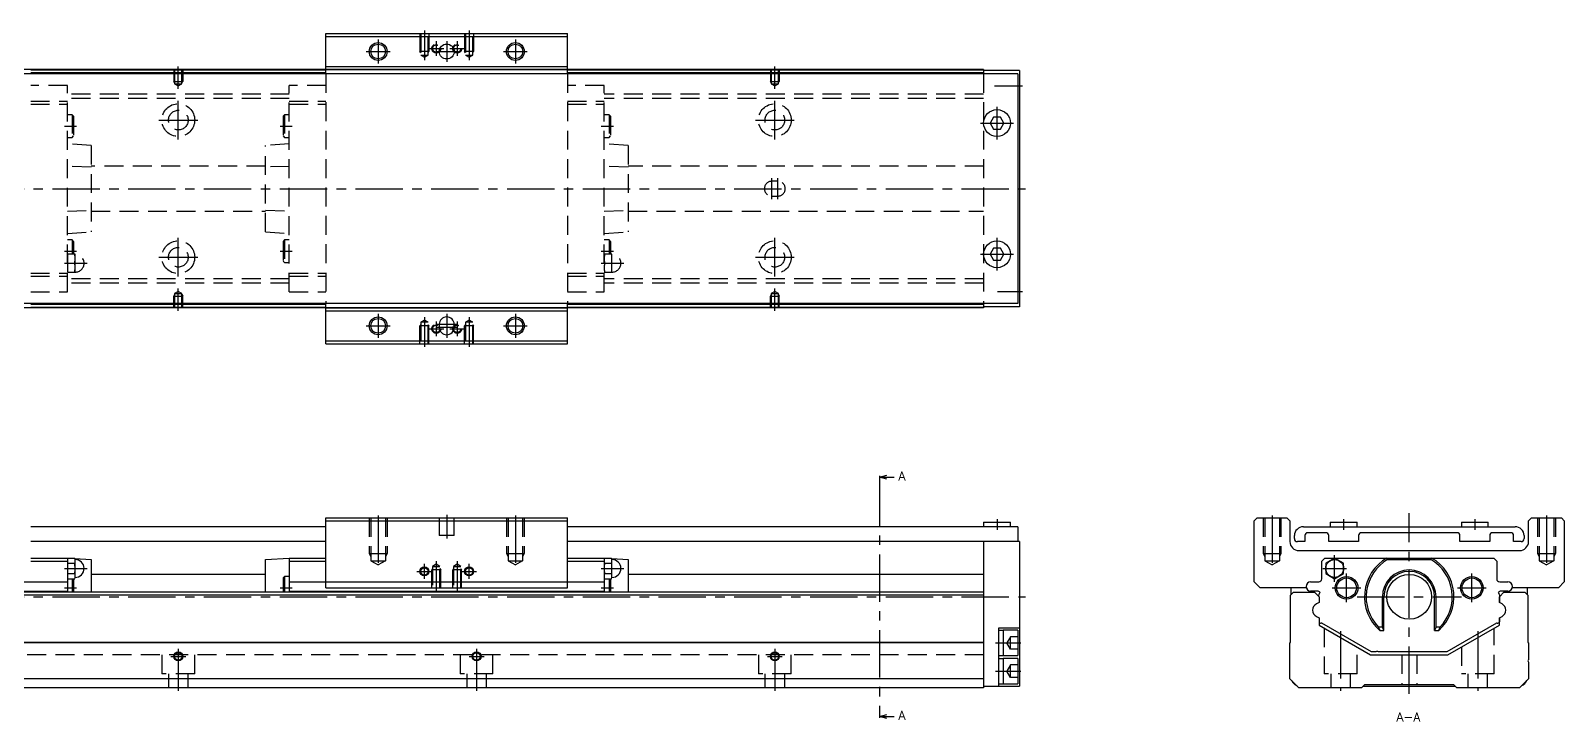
# Model space of a CAD drawing. Extents: x 0 to 973, y -8 to 230.
# Drawn here: x 459 to 973, y -1 to 230 of the extents above; entities that cross this region are included whole.
import ezdxf

# ---------------------------------------------------------------- set-up
doc = ezdxf.new("R2010")
doc.units = 0
doc.header["$LTSCALE"] = 0.5
doc.linetypes.add('CENTER', pattern=[50.8, 31.75, -6.35, 6.35, -6.35])
doc.linetypes.add('DASHED', pattern=[19.05, 12.7, -6.35])
for name, color, linetype in [('MSM_CENTER', 1, 'CENTER'), ('MSM_CONTINUOUS', 7, 'CONTINUOUS'), ('MSM_DASHED', 4, 'DASHED'), ('MSM_NARROW', 5, 'CONTINUOUS'), ('MSM_PART_NUMBER', 7, 'CONTINUOUS')]:
    doc.layers.add(name, color=color, linetype=linetype)
doc.styles.get("Standard").update_dxf_attribs({"font": 'txt.shx', "height": 3, "bigfont": 'bigfont.shx'})

msp = doc.modelspace()

# ---------------------------------------------------------------- linework, layer by layer
at = {"layer": 'MSM_CENTER'}
for p, q in [((575.4, 227.38), (575.4, 219.38)), ((590.9, 230.38), (590.9, 220.47)), ((594.9, 226.88), (594.9, 221.88)), ((598.4, 226.88), (598.4, 219.88)), ((601.9, 226.88), (601.9, 221.88)), ((605.9, 230.38), (605.9, 220.47)), ((621.4, 227.38), (621.4, 219.38)), ((571.4, 223.38), (579.4, 223.38)), ((592.4, 224.38), (597.4, 224.38)), ((594.9, 223.38), (601.9, 223.38)), ((599.4, 224.38), (604.4, 224.38)), ((617.4, 223.38), (625.4, 223.38)), ((508.4, 210.87), (508.4, 218.38)), ((708.4, 210.87), (708.4, 218.38)), ((782.07, 211.88), (791.4, 211.88)), ((508.4, 193.88), (508.4, 206.88)), ((708.4, 193.88), (708.4, 206.88)), ((782.9, 193.88), (782.9, 204.88)), ((470.2, 198.38), (474.3, 198.38)), ((501.9, 200.38), (514.9, 200.38)), ((542.5, 198.38), (546.6, 198.38)), ((650.2, 198.38), (654.3, 198.38)), ((701.9, 200.38), (714.9, 200.38)), ((777.4, 199.38), (788.4, 199.38)), ((707.4, 173.88), (707.4, 180.88)), ((709.4, 173.88), (709.4, 180.88)), ((161.4, 177.38), (792.4, 177.38)), ((508.4, 147.88), (508.4, 160.88)), ((708.4, 147.88), (708.4, 160.88)), ((782.9, 149.88), (782.9, 160.88)), ((470.2, 156.38), (474.3, 156.38)), ((501.9, 154.38), (514.9, 154.38)), ((542.5, 156.38), (546.6, 156.38)), ((650.2, 156.38), (654.3, 156.38)), ((701.9, 154.38), (714.9, 154.38)), ((777.4, 155.38), (788.4, 155.38)), ((470.2, 152.38), (477.8, 152.38)), ((650.2, 152.38), (657.8, 152.38)), ((508.4, 136.38), (508.4, 143.89)), ((708.4, 136.38), (708.4, 143.89)), ((783.07, 142.88), (791.4, 142.88)), ((575.4, 135.38), (575.4, 127.38)), ((590.9, 134.29), (590.9, 124.38)), ((598.4, 135.38), (598.4, 127.38)), ((605.9, 134.29), (605.9, 124.38)), ((621.4, 135.38), (621.4, 127.38)), ((571.4, 131.38), (579.4, 131.38)), ((592.4, 130.38), (597.4, 130.38)), ((594.9, 132.88), (594.9, 127.88)), ((594.9, 131.88), (601.9, 131.88)), ((594.9, 130.88), (601.9, 130.88)), ((599.4, 130.38), (604.4, 130.38)), ((601.9, 132.88), (601.9, 127.88)), ((617.4, 131.38), (625.4, 131.38)), ((743.44, 80.12), (743.44, 0.88)), ((575.4, 67.76), (575.4, 50.18)), ((598.4, 68), (598.4, 60)), ((621.4, 67.76), (621.4, 50.18)), ((875.1, 67.76), (875.1, 50.18)), ((921.1, 8), (921.1, 68.5)), ((967.1, 67.76), (967.1, 50.18)), ((782.9, 66.5), (782.9, 63)), ((899.1, 66.5), (899.1, 63)), ((943.1, 66.5), (943.1, 63)), ((590.9, 46.5), (590.9, 51.5)), ((594.9, 52.41), (594.9, 42.5)), ((601.9, 52.41), (601.9, 42.5)), ((605.9, 46.5), (605.9, 51.5)), ((896.1, 45.54), (896.1, 54.46)), ((470.2, 50), (477.8, 50)), ((588.4, 49), (593.4, 49)), ((603.4, 49), (608.4, 49)), ((650.2, 50), (657.8, 50)), ((892.1, 50), (900.1, 50)), ((900.1, 38.7), (900.1, 48.3)), ((942.1, 38.7), (942.1, 48.3)), ((470.2, 43.5), (474.3, 43.5)), ((542.5, 43.5), (546.6, 43.5)), ((650.2, 43.5), (654.3, 43.5)), ((895.3, 43.5), (904.9, 43.5)), ((937.3, 43.5), (946.9, 43.5)), ((161.4, 40.5), (792.4, 40.5)), ((903.6, 40.5), (938.6, 40.5)), ((898.1, 28.97), (898.1, 9)), ((944.1, 28.97), (944.1, 9)), ((508.4, 23), (508.4, 9)), ((608.4, 23), (608.4, 9)), ((708.4, 23), (708.4, 9)), ((782.4, 25), (790.9, 25)), ((505.9, 20.5), (510.9, 20.5)), ((605.9, 20.5), (610.9, 20.5)), ((705.9, 20.5), (710.9, 20.5)), ((782.4, 15.5), (790.9, 15.5))]:
    msp.add_line(p, q, dxfattribs=at)
at = {"layer": 'MSM_CONTINUOUS'}
for p, q in [((557.9, 215.88), (557.9, 229.38)), ((557.9, 229.38), (638.9, 229.38)), ((557.9, 228.38), (638.9, 228.38)), ((638.9, 215.88), (638.9, 229.38)), ((778.4, 217.38), (238.4, 217.38)), ((557.9, 217.18), (458.9, 217.18)), ((557.9, 216.18), (458.9, 216.18)), ((557.9, 218.38), (638.9, 218.38)), ((557.9, 217.38), (638.9, 217.38)), ((778.4, 217.18), (638.9, 217.18)), ((778.4, 216.18), (638.9, 216.18)), ((778.4, 217.38), (778.4, 215.88)), ((790.4, 216.98), (778.4, 216.98)), ((790.4, 216.98), (790.4, 137.78)), ((789.9, 215.88), (224.9, 215.88)), ((789.9, 215.88), (789.9, 138.88)), ((781.74, 201.38), (780.59, 199.38)), ((784.05, 201.38), (781.74, 201.38)), ((785.2, 199.38), (784.05, 201.38)), ((780.59, 199.38), (781.74, 197.38)), ((781.74, 197.38), (784.05, 197.38)), ((784.05, 197.38), (785.2, 199.38)), ((781.74, 157.38), (780.59, 155.38)), ((780.59, 155.38), (781.74, 153.38)), ((784.05, 157.38), (781.74, 157.38)), ((785.2, 155.38), (784.05, 157.38)), ((784.05, 153.38), (785.2, 155.38)), ((781.74, 153.38), (784.05, 153.38)), ((789.9, 138.88), (224.9, 138.88)), ((557.9, 125.38), (557.9, 138.88)), ((638.9, 125.38), (638.9, 138.88)), ((778.4, 138.88), (778.4, 137.38)), ((778.4, 137.38), (238.4, 137.38)), ((557.9, 138.58), (458.9, 138.58)), ((557.9, 137.58), (458.9, 137.58)), ((557.9, 137.38), (638.9, 137.38)), ((557.9, 136.38), (638.9, 136.38)), ((778.4, 138.58), (638.9, 138.58)), ((778.4, 137.58), (638.9, 137.58)), ((790.4, 137.78), (778.4, 137.78)), ((595.9, 131.88), (595.9, 130.88)), ((600.9, 130.88), (600.9, 131.88)), ((557.9, 126.38), (638.9, 126.38)), ((557.9, 125.38), (638.9, 125.38)), ((743.44, 80.62), (745.94, 81.29)), ((743.44, 81.12), (743.44, 80.12)), ((743.44, 80.62), (748.44, 80.62)), ((745.94, 79.95), (743.44, 80.62)), ((557.9, 67), (638.9, 67)), ((557.9, 43.5), (557.9, 67)), ((638.9, 43.5), (638.9, 67)), ((869.1, 66), (870.1, 67)), ((870.1, 67), (880.1, 67)), ((880.1, 67), (881.1, 66)), ((961.1, 66), (962.1, 67)), ((962.1, 67), (972.1, 67)), ((972.1, 67), (973.1, 66)), ((557.9, 64), (458.9, 64)), ((557.9, 66), (638.9, 66)), ((789.9, 64), (638.9, 64)), ((778.4, 65.5), (778.4, 64)), ((778.4, 65.5), (787.4, 65.5)), ((787.4, 64), (787.4, 65.5)), ((789.9, 64), (789.9, 59)), ((869.1, 45.5), (869.1, 66)), ((881.1, 66), (881.1, 59)), ((885.6, 64), (956.6, 64)), ((893.1, 62), (887.1, 62)), ((894.6, 65.5), (903.6, 65.5)), ((894.6, 65.5), (894.6, 64)), ((903.6, 64), (903.6, 65.5)), ((937.1, 62), (905.1, 62)), ((938.6, 65.5), (947.6, 65.5)), ((938.6, 65.5), (938.6, 64)), ((947.6, 64), (947.6, 65.5)), ((955.1, 62), (949.1, 62)), ((961.1, 59), (961.1, 66)), ((973.1, 66), (973.1, 45.5)), ((557.9, 59), (458.9, 59)), ((790.4, 59), (638.9, 59)), ((778.4, 59), (778.4, 10)), ((790.4, 59), (790.4, 10.5)), ((882.6, 60), (882.6, 61)), ((886.1, 59), (883.6, 59)), ((886.1, 61), (886.1, 59)), ((894.1, 59), (894.1, 61)), ((904.1, 59), (894.1, 59)), ((904.1, 61), (904.1, 59)), ((938.1, 59), (938.1, 61)), ((948.1, 59), (938.1, 59)), ((948.1, 61), (948.1, 59)), ((956.1, 59), (956.1, 61)), ((958.6, 59), (956.1, 59)), ((959.6, 61), (959.6, 60)), ((458.9, 53.5), (471.2, 53.5)), ((458.9, 52.5), (471.2, 52.5)), ((471.2, 53.5), (471.77, 53.46)), ((471.2, 53.5), (471.2, 42)), ((471.32, 53.46), (471.2, 53)), ((471.2, 52.41), (471.2, 52.6)), ((471.32, 53.46), (473.67, 53.46)), ((471.32, 51.73), (473.67, 51.73)), ((473.8, 53), (473.67, 53.46)), ((473.7, 53.34), (479.2, 53)), ((473.8, 47), (473.8, 53)), ((479.2, 53), (479.2, 42)), ((537.6, 53), (545.6, 53.5)), ((537.6, 42), (537.6, 53)), ((545.6, 53.5), (557.9, 53.5)), ((545.6, 53.5), (545.6, 42)), ((545.6, 52.5), (557.9, 52.5)), ((638.9, 53.5), (651.2, 53.5)), ((638.9, 52.5), (651.2, 52.5)), ((651.2, 53.5), (651.77, 53.46)), ((651.2, 53.5), (651.2, 42)), ((651.32, 53.46), (651.2, 53)), ((651.2, 52.41), (651.2, 52.6)), ((651.32, 53.46), (653.67, 53.46)), ((651.32, 51.73), (653.67, 51.73)), ((653.8, 53), (653.67, 53.46)), ((653.7, 53.34), (659.2, 53)), ((653.8, 47), (653.8, 53)), ((659.2, 53), (659.2, 42)), ((884.1, 56), (958.1, 56)), ((891.75, 52.5), (892.75, 53.5)), ((891.75, 46.5), (891.75, 52.5)), ((892.75, 53.5), (949.45, 53.5)), ((896.1, 53.46), (893.1, 51.73)), ((893.1, 51.73), (893.1, 48.27)), ((899.1, 51.73), (896.1, 53.46)), ((899.1, 48.27), (899.1, 51.73)), ((913.62, 53.5), (913.87, 53)), ((913.87, 53), (928.33, 53)), ((928.33, 53), (928.59, 53.5)), ((949.45, 53.5), (950.45, 52.5)), ((950.45, 52.5), (950.45, 46.5)), ((471.2, 47), (471.32, 46.54)), ((471.32, 48.27), (473.67, 48.27)), ((471.32, 46.54), (473.67, 46.54)), ((472.8, 46.54), (472.8, 42)), ((473.3, 46.54), (473.3, 42)), ((473.67, 46.54), (473.8, 47)), ((537.6, 48), (479.2, 48)), ((544, 47.3), (543.5, 46.8)), ((543.5, 46.8), (543.5, 42)), ((545.6, 47.3), (544, 47.3)), ((544, 47.3), (544, 42)), ((651.2, 47), (651.32, 46.54)), ((651.32, 48.27), (653.67, 48.27)), ((651.32, 46.54), (653.67, 46.54)), ((652.8, 46.54), (652.8, 42)), ((653.3, 46.54), (653.3, 42)), ((653.67, 46.54), (653.8, 47)), ((778.4, 48), (659.2, 48)), ((893.1, 48.27), (896.1, 46.54)), ((896.1, 46.54), (899.1, 48.27)), ((778.4, 42), (238.4, 42)), ((365.6, 45.5), (471.2, 45.5)), ((365.6, 42.4), (471.2, 42.4)), ((545.6, 45.5), (651.2, 45.5)), ((545.6, 42.4), (651.2, 42.4)), ((557.9, 43.5), (638.9, 43.5)), ((871.1, 43.5), (869.1, 45.5)), ((886.57, 43.5), (871.1, 43.5)), ((881.3, 41), (882.3, 42)), ((881.5, 41.2), (881.5, 43.5)), ((882.3, 42), (889.35, 42)), ((888.05, 45.5), (890.75, 45.5)), ((890.35, 42.4), (888.05, 42.4)), ((889.35, 42), (890.85, 40.5)), ((889.35, 42), (890.85, 40.5)), ((890.8, 40.55), (890.8, 41.2)), ((951.35, 40.5), (952.85, 42)), ((951.4, 41.2), (951.4, 40.55)), ((951.45, 45.5), (954.15, 45.5)), ((954.15, 42.4), (951.85, 42.4)), ((952.85, 42), (959.9, 42)), ((971.1, 43.5), (955.64, 43.5)), ((959.9, 42), (960.9, 41)), ((960.7, 41.2), (960.7, 43.5)), ((973.1, 45.5), (971.1, 43.5)), ((778.4, 41), (238.4, 41)), ((881.3, 25.2), (881.3, 41)), ((890.85, 38.61), (889.96, 38.1)), ((890.85, 40.5), (890.85, 38.61)), ((912.1, 30.44), (912.1, 40.5)), ((912.6, 29.22), (912.6, 40.5)), ((929.6, 29.22), (929.6, 40.5)), ((930.1, 30.44), (930.1, 40.5)), ((951.4, 40.55), (951.35, 40.5)), ((951.35, 40.5), (951.35, 38.61)), ((951.35, 38.61), (951.35, 40.5)), ((952.25, 38.1), (951.35, 38.61)), ((960.9, 41), (960.9, 25.2)), ((889.96, 33.9), (890.85, 33.39)), ((890.85, 33.39), (890.85, 31)), ((890.85, 31), (908.17, 21)), ((891.8, 31.61), (891.6, 31.61)), ((908.44, 22), (891.8, 31.61)), ((950.4, 31.61), (933.76, 22)), ((934.03, 21), (951.35, 31)), ((950.6, 31.61), (950.4, 31.61)), ((951.35, 33.39), (952.25, 33.9)), ((951.35, 33.39), (951.35, 32.13)), ((951.35, 31), (951.35, 33.39)), ((783.4, 30), (783.4, 10.5)), ((790.4, 30), (783.4, 30)), ((784.9, 29.15), (783.4, 29.15)), ((789.9, 29.25), (784.9, 29.25)), ((784.9, 29.25), (784.9, 20.75)), ((789.9, 29.25), (789.9, 20.75)), ((910.74, 30.44), (912.1, 30.44)), ((911.22, 29.22), (912.6, 29.22)), ((912.6, 29.22), (912.1, 30.44)), ((930.1, 30.44), (929.6, 29.22)), ((929.6, 29.22), (930.99, 29.22)), ((930.1, 30.44), (931.46, 30.44)), ((778.4, 25.2), (238.4, 25.2)), ((778.4, 25), (238.4, 25)), ((783.4, 20.85), (784.9, 20.85)), ((784.9, 20.75), (789.9, 20.75)), ((881.1, 25), (881.3, 25.2)), ((881.1, 13), (881.1, 25)), ((908.17, 21), (934.03, 21)), ((909.95, 22), (908.44, 22)), ((933.76, 22), (910.75, 22)), ((960.9, 25.2), (961.1, 25)), ((961.1, 25), (961.1, 19.4)), ((784.9, 19.65), (783.4, 19.65)), ((789.9, 19.75), (784.9, 19.75)), ((784.9, 19.75), (784.9, 11.25)), ((789.9, 19.75), (789.9, 11.25)), ((961.1, 18.6), (961.1, 13)), ((778.4, 13), (238.4, 13)), ((778.4, 10.5), (790.4, 10.5)), ((783.4, 11.35), (784.9, 11.35)), ((784.9, 11.25), (789.9, 11.25)), ((884.1, 10), (881.1, 13)), ((906.1, 11), (905.1, 10)), ((905.6, 10.5), (936.6, 10.5)), ((936.1, 11), (906.1, 11)), ((937.1, 10), (936.1, 11)), ((961.1, 13), (958.1, 10)), ((778.4, 10), (238.4, 10)), ((905.1, 10), (884.1, 10)), ((958.1, 10), (937.1, 10)), ((743.44, 0.38), (745.94, 1.05)), ((743.44, 0.88), (743.44, -0.12)), ((743.44, 0.38), (748.44, 0.38)), ((745.94, -0.29), (743.44, 0.38))]:
    msp.add_line(p, q, dxfattribs=at)
for centre, radius in [((575.4, 223.38), 2.46), ((598.4, 223.38), 2.5), ((621.4, 223.38), 2.46), ((782.9, 199.38), 4.5), ((782.9, 155.38), 4.5), ((575.4, 131.38), 2.46), ((621.4, 131.38), 2.46), ((896.1, 50), 3), ((590.9, 49), 1.23), ((605.9, 49), 1.23), ((900.1, 43.5), 3.8), ((900.1, 43.5), 3.3), ((921.1, 40.5), 7.5), ((942.1, 43.5), 3.8), ((942.1, 43.5), 3.3), ((508.4, 20.5), 1.23), ((608.4, 20.5), 1.23), ((708.4, 20.5), 1.23)]:
    msp.add_circle(centre, radius, dxfattribs=at)
for centre, radius, start, end in [((598.4, 131.88), 2.5, 0, 180), ((598.4, 130.88), 2.5, 180, 0), ((885.6, 61), 3, 90, 180), ((887.1, 61), 1, 90, 180), ((893.1, 61), 1, 0, 90), ((905.1, 61), 1, 90, 180), ((937.1, 61), 1, 0, 90), ((949.1, 61), 1, 90, 180), ((955.1, 61), 1, 0, 90), ((956.6, 61), 3, 0, 90), ((884.1, 59), 3, 180, 270), ((883.6, 60), 1, 180, 270), ((958.1, 59), 3, 270, 0), ((958.6, 60), 1, 270, 0), ((474.5, 52.57), 3.31, 164.2277, 179.4294), ((474.5, 52.63), 3.31, 180.5738, 195.7691), ((484.08, 49.95), 12.89, 172.0306, 179.7562), ((470.49, 52.56), 3.31, 0.5738, 15.7691), ((470.49, 52.63), 3.31, 344.2277, 359.4294), ((460.9, 49.94), 12.89, 0.2452, 7.968), ((473.8, 50), 3, 270, 90), ((654.5, 52.57), 3.31, 164.2277, 179.4294), ((654.5, 52.63), 3.31, 180.5738, 195.7691), ((664.08, 49.95), 12.89, 172.0306, 179.7562), ((650.49, 52.56), 3.31, 0.5738, 15.7691), ((650.49, 52.63), 3.31, 344.2277, 359.4294), ((640.9, 49.94), 12.89, 0.2452, 7.968), ((653.8, 50), 3, 270, 90), ((921.1, 40.5), 15, 119.9264, 228.7639), ((921.1, 40.5), 14.44, 120.051, 224.1514), ((921.1, 40.5), 14.44, 315.8486, 59.949), ((921.1, 40.5), 15, 311.2361, 60.0736), ((484.65, 50.1), 13.46, 180.407, 187.8062), ((474.5, 47.37), 3.31, 164.2277, 179.4294), ((474.5, 47.44), 3.31, 180.5738, 195.7691), ((460.34, 50.1), 13.46, 352.1938, 359.593), ((470.49, 47.37), 3.31, 0.5738, 15.7691), ((470.49, 47.43), 3.31, 344.2277, 359.4294), ((664.65, 50.1), 13.46, 180.407, 187.8062), ((654.5, 47.37), 3.31, 164.2277, 179.4294), ((654.5, 47.44), 3.31, 180.5738, 195.7691), ((640.34, 50.1), 13.46, 352.1938, 359.593), ((650.49, 47.37), 3.31, 0.5738, 15.7691), ((650.49, 47.43), 3.31, 344.2277, 359.4294), ((890.75, 46.5), 1, 270, 0), ((921.1, 40.5), 9, 0, 180), ((921.1, 40.5), 8.5, 0, 180), ((951.45, 46.5), 1, 180, 270), ((888.05, 43.95), 1.55, 90, 270), ((890.35, 41.4), 1, 30.0919, 90), ((891.6, 41.2), 0.8, 118.7489, 180), ((951.85, 41.4), 1, 90, 149.9081), ((950.6, 41.2), 0.8, 0, 61.2511), ((954.15, 43.95), 1.55, 270, 90), ((891.26, 35.85), 2.6, 120, 176.5893), ((891.26, 36.15), 2.6, 183.4107, 240), ((950.95, 35.85), 2.6, 3.4107, 60), ((950.95, 36.15), 2.6, 300, 356.5893), ((891.6, 32.41), 0.8, 200.3641, 270), ((950.6, 32.41), 0.8, 270, 339.6276), ((923.33, 34.62), 13.26, 198.3686, 204.03), ((918.81, 34.65), 13.33, 335.9851, 341.6163), ((910.35, 21.7), 0.5, 36.8699, 143.1301), ((961.4, 19), 0.5, 126.8699, 233.1301), ((884.5, 13.5), 3, 201.8137, 248.1863), ((957.7, 13.5), 3, 291.8151, 338.1849)]:
    msp.add_arc(centre, radius, start, end, dxfattribs=at)
at = {"layer": 'MSM_DASHED'}
for p, q in [((589.4, 229.38), (589.4, 223.38)), ((589.67, 229.38), (589.67, 222.18)), ((592.13, 222.18), (592.13, 229.38)), ((592.4, 229.38), (592.4, 223.38)), ((604.4, 229.38), (604.4, 223.38)), ((604.67, 229.38), (604.67, 222.18)), ((607.13, 222.18), (607.13, 229.38)), ((607.4, 229.38), (607.4, 223.38)), ((592.4, 223.38), (589.4, 223.38)), ((589.67, 222.91), (589.4, 223.38)), ((589.67, 222.18), (592.13, 222.18)), ((589.67, 222.18), (590.9, 221.47)), ((590.9, 221.47), (592.13, 222.18)), ((592.13, 222.91), (592.4, 223.38)), ((607.4, 223.38), (604.4, 223.38)), ((604.67, 222.91), (604.4, 223.38)), ((604.67, 222.18), (607.13, 222.18)), ((604.67, 222.18), (605.9, 221.47)), ((605.9, 221.47), (607.13, 222.18)), ((607.13, 222.91), (607.4, 223.38)), ((506.9, 217.38), (506.9, 213.38)), ((507.17, 217.38), (507.17, 212.58)), ((509.63, 212.58), (509.63, 217.38)), ((509.9, 217.38), (509.9, 213.38)), ((638.9, 217.38), (557.9, 217.38)), ((706.9, 217.38), (706.9, 213.38)), ((707.17, 217.38), (707.17, 212.58)), ((709.63, 212.58), (709.63, 217.38)), ((709.9, 217.38), (709.9, 213.38)), ((471.2, 211.98), (458.9, 211.98)), ((471.2, 142.78), (471.2, 211.98)), ((506.9, 213.38), (509.9, 213.38)), ((507.17, 212.91), (506.9, 213.38)), ((507.17, 212.58), (509.63, 212.58)), ((507.17, 212.58), (508.4, 211.87)), ((508.4, 211.87), (509.63, 212.58)), ((509.63, 212.91), (509.9, 213.38)), ((557.9, 211.98), (545.6, 211.98)), ((545.6, 142.78), (545.6, 211.98)), ((557.9, 215.88), (557.9, 138.88)), ((638.9, 215.88), (638.9, 138.88)), ((651.2, 211.98), (638.9, 211.98)), ((651.2, 142.78), (651.2, 211.98)), ((706.9, 213.38), (709.9, 213.38)), ((707.17, 212.91), (706.9, 213.38)), ((707.17, 212.58), (709.63, 212.58)), ((707.17, 212.58), (708.4, 211.87)), ((708.4, 211.87), (709.63, 212.58)), ((709.63, 212.91), (709.9, 213.38)), ((778.4, 215.88), (778.4, 138.88)), ((458.9, 206.73), (471.2, 206.73)), ((458.9, 205.73), (471.2, 205.73)), ((545.6, 209.13), (471.2, 209.13)), ((545.6, 207.63), (471.2, 207.63)), ((545.6, 206.73), (557.9, 206.73)), ((545.6, 205.73), (557.9, 205.73)), ((638.9, 206.73), (651.2, 206.73)), ((638.9, 205.73), (651.2, 205.73)), ((778.4, 209.13), (651.2, 209.13)), ((778.4, 207.63), (651.2, 207.63)), ((472.8, 202.18), (471.2, 202.18)), ((473.3, 201.68), (472.8, 202.18)), ((472.8, 202.18), (472.8, 194.58)), ((473.3, 201.68), (473.3, 195.08)), ((544, 202.18), (543.5, 201.68)), ((543.5, 201.68), (543.5, 195.08)), ((545.6, 202.18), (544, 202.18)), ((544, 202.18), (544, 194.58)), ((652.8, 202.18), (651.2, 202.18)), ((653.3, 201.68), (652.8, 202.18)), ((652.8, 202.18), (652.8, 194.58)), ((653.3, 201.68), (653.3, 195.08)), ((471.2, 194.58), (472.8, 194.58)), ((479.2, 191.82), (471.2, 192.38)), ((472.8, 194.58), (473.3, 195.08)), ((479.2, 191.82), (479.2, 162.93)), ((545.6, 192.38), (537.6, 191.82)), ((537.6, 162.93), (537.6, 191.82)), ((543.5, 195.08), (544, 194.58)), ((544, 194.58), (545.6, 194.58)), ((651.2, 194.58), (652.8, 194.58)), ((659.2, 191.82), (651.2, 192.38)), ((652.8, 194.58), (653.3, 195.08)), ((659.2, 191.82), (659.2, 162.93)), ((479.2, 184.61), (471.2, 184.86)), ((537.6, 184.88), (479.2, 184.88)), ((545.6, 184.86), (537.6, 184.61)), ((659.2, 184.61), (651.2, 184.86)), ((778.4, 184.88), (659.2, 184.88)), ((709.4, 179.88), (707.4, 179.88)), ((707.4, 174.88), (709.4, 174.88)), ((471.2, 169.89), (479.2, 170.14)), ((479.2, 169.88), (537.6, 169.88)), ((537.6, 170.14), (545.6, 169.89)), ((651.2, 169.89), (659.2, 170.14)), ((659.2, 169.88), (778.4, 169.88)), ((471.2, 162.38), (479.2, 162.93)), ((472.8, 160.18), (471.2, 160.18)), ((472.8, 160.18), (472.8, 155.38)), ((473.3, 159.68), (472.8, 160.18)), ((473.3, 159.68), (473.3, 155.38)), ((537.6, 162.93), (545.6, 162.38)), ((544, 160.18), (543.5, 159.68)), ((543.5, 159.68), (543.5, 153.08)), ((545.6, 160.18), (544, 160.18)), ((544, 160.18), (544, 152.58)), ((651.2, 162.38), (659.2, 162.93)), ((652.8, 160.18), (651.2, 160.18)), ((652.8, 160.18), (652.8, 155.38)), ((653.3, 159.68), (652.8, 160.18)), ((653.3, 159.68), (653.3, 155.38)), ((473.8, 155.38), (471.2, 155.38)), ((473.8, 149.38), (473.8, 155.38)), ((653.8, 155.38), (651.2, 155.38)), ((653.8, 149.38), (653.8, 155.38)), ((471.2, 149.38), (473.8, 149.38)), ((471.32, 152.38), (473.67, 152.38)), ((543.5, 153.08), (544, 152.58)), ((544, 152.58), (545.6, 152.58)), ((651.2, 149.38), (653.8, 149.38)), ((651.32, 152.38), (653.67, 152.38)), ((458.9, 149.03), (471.2, 149.03)), ((458.9, 148.03), (471.2, 148.03)), ((545.6, 147.13), (471.2, 147.13)), ((545.6, 145.63), (471.2, 145.63)), ((545.6, 149.03), (557.9, 149.03)), ((545.6, 148.03), (557.9, 148.03)), ((638.9, 149.03), (651.2, 149.03)), ((638.9, 148.03), (651.2, 148.03)), ((778.4, 147.13), (651.2, 147.13)), ((778.4, 145.63), (651.2, 145.63)), ((458.9, 142.78), (471.2, 142.78)), ((507.17, 141.84), (506.9, 141.38)), ((506.9, 141.38), (509.9, 141.38)), ((506.9, 137.38), (506.9, 141.38)), ((508.4, 142.89), (507.17, 142.18)), ((507.17, 142.18), (509.63, 142.18)), ((507.17, 142.18), (507.17, 137.38)), ((509.63, 142.18), (508.4, 142.89)), ((509.63, 137.38), (509.63, 142.18)), ((509.63, 141.84), (509.9, 141.38)), ((509.9, 137.38), (509.9, 141.38)), ((545.6, 142.78), (557.9, 142.78)), ((638.9, 142.78), (651.2, 142.78)), ((707.17, 141.84), (706.9, 141.38)), ((706.9, 141.38), (709.9, 141.38)), ((706.9, 137.38), (706.9, 141.38)), ((708.4, 142.89), (707.17, 142.18)), ((707.17, 142.18), (709.63, 142.18)), ((707.17, 142.18), (707.17, 137.38)), ((709.63, 142.18), (708.4, 142.89)), ((709.63, 137.38), (709.63, 142.18)), ((709.63, 141.84), (709.9, 141.38)), ((709.9, 137.38), (709.9, 141.38)), ((638.9, 137.38), (557.9, 137.38)), ((589.67, 131.84), (589.4, 131.38)), ((589.4, 125.38), (589.4, 131.38)), ((592.4, 131.38), (589.4, 131.38)), ((590.9, 133.29), (589.67, 132.58)), ((589.67, 132.58), (589.67, 125.38)), ((592.13, 132.58), (589.67, 132.58)), ((592.13, 132.58), (590.9, 133.29)), ((592.13, 125.38), (592.13, 132.58)), ((592.13, 131.84), (592.4, 131.38)), ((592.4, 125.38), (592.4, 131.38)), ((604.67, 131.84), (604.4, 131.38)), ((604.4, 125.38), (604.4, 131.38)), ((607.4, 131.38), (604.4, 131.38)), ((605.9, 133.29), (604.67, 132.58)), ((604.67, 132.58), (604.67, 125.38)), ((607.13, 132.58), (604.67, 132.58)), ((607.13, 132.58), (605.9, 133.29)), ((607.13, 125.38), (607.13, 132.58)), ((607.13, 131.84), (607.4, 131.38)), ((607.4, 125.38), (607.4, 131.38)), ((572.4, 67), (572.4, 55)), ((572.94, 67), (572.94, 52.6)), ((577.85, 67), (577.85, 52.6)), ((578.4, 67), (578.4, 55)), ((595.9, 67), (595.9, 61)), ((600.9, 61), (600.9, 67)), ((618.4, 67), (618.4, 55)), ((618.94, 67), (618.94, 52.6)), ((623.85, 67), (623.85, 52.6)), ((624.4, 67), (624.4, 55)), ((872.1, 67), (872.1, 55)), ((872.64, 67), (872.64, 52.6)), ((877.56, 67), (877.56, 52.6)), ((878.1, 67), (878.1, 55)), ((964.1, 67), (964.1, 55)), ((964.64, 67), (964.64, 52.6)), ((969.56, 67), (969.56, 52.6)), ((970.1, 67), (970.1, 55)), ((600.9, 61), (595.9, 61)), ((572.4, 55), (578.4, 55)), ((572.4, 55), (572.94, 54.06)), ((572.94, 52.6), (577.85, 52.6)), ((572.94, 52.6), (575.4, 51.18)), ((577.85, 52.6), (575.4, 51.18)), ((578.4, 55), (577.85, 54.06)), ((618.4, 55), (624.4, 55)), ((618.4, 55), (618.94, 54.06)), ((618.94, 52.6), (623.85, 52.6)), ((618.94, 52.6), (621.4, 51.18)), ((623.85, 52.6), (621.4, 51.18)), ((624.4, 55), (623.85, 54.06)), ((872.1, 55), (878.1, 55)), ((872.1, 55), (872.64, 54.06)), ((872.64, 52.6), (877.56, 52.6)), ((872.64, 52.6), (875.1, 51.18)), ((877.56, 52.6), (875.1, 51.18)), ((878.1, 55), (877.56, 54.06)), ((964.1, 55), (970.1, 55)), ((964.1, 55), (964.64, 54.06)), ((964.64, 52.6), (969.56, 52.6)), ((964.64, 52.6), (967.1, 51.18)), ((969.56, 52.6), (967.1, 51.18)), ((970.1, 55), (969.56, 54.06)), ((593.67, 49.97), (593.4, 49.5)), ((596.4, 49.5), (593.4, 49.5)), ((593.4, 43.5), (593.4, 49.5)), ((594.9, 51.41), (593.67, 50.7)), ((593.67, 50.7), (593.67, 43.5)), ((593.67, 50.7), (596.13, 50.7)), ((596.13, 50.7), (594.9, 51.41)), ((596.13, 43.5), (596.13, 50.7)), ((596.13, 49.97), (596.4, 49.5)), ((596.4, 43.5), (596.4, 49.5)), ((600.67, 49.97), (600.4, 49.5)), ((603.4, 49.5), (600.4, 49.5)), ((600.4, 43.5), (600.4, 49.5)), ((601.9, 51.41), (600.67, 50.7)), ((600.67, 50.7), (600.67, 43.5)), ((600.67, 50.7), (603.13, 50.7)), ((603.13, 50.7), (601.9, 51.41)), ((603.13, 43.5), (603.13, 50.7)), ((603.13, 49.97), (603.4, 49.5)), ((603.4, 43.5), (603.4, 49.5)), ((787.4, 27.12), (786.17, 25)), ((787.4, 22.88), (787.4, 27.12)), ((789.9, 27.12), (787.4, 27.12)), ((892.6, 29.99), (892.6, 14.7)), ((949.6, 14.7), (949.6, 29.99)), ((778.4, 21), (238.4, 21)), ((502.9, 21), (502.9, 14.7)), ((513.9, 14.7), (513.9, 21)), ((602.9, 21), (602.9, 14.7)), ((613.9, 14.7), (613.9, 21)), ((702.9, 21), (702.9, 14.7)), ((713.9, 14.7), (713.9, 21)), ((787.4, 22.88), (786.17, 25)), ((787.4, 25), (789.9, 25)), ((789.9, 22.88), (787.4, 22.88)), ((903.6, 14.7), (903.6, 23.64)), ((918.6, 21), (918.6, 11)), ((923.6, 21), (923.6, 11)), ((938.6, 23.64), (938.6, 14.7)), ((787.4, 17.62), (786.17, 15.5)), ((787.4, 13.38), (786.17, 15.5)), ((787.4, 13.38), (787.4, 17.62)), ((789.9, 17.62), (787.4, 17.62)), ((787.4, 15.5), (789.9, 15.5)), ((513.9, 14.7), (502.9, 14.7)), ((505.1, 14.7), (505.1, 10)), ((511.7, 10), (511.7, 14.7)), ((613.9, 14.7), (602.9, 14.7)), ((605.1, 14.7), (605.1, 10)), ((611.7, 10), (611.7, 14.7)), ((713.9, 14.7), (702.9, 14.7)), ((705.1, 14.7), (705.1, 10)), ((711.7, 10), (711.7, 14.7)), ((789.9, 13.38), (787.4, 13.38)), ((903.6, 14.7), (892.6, 14.7)), ((894.8, 14.7), (894.8, 10)), ((901.4, 10), (901.4, 14.7)), ((949.6, 14.7), (938.6, 14.7)), ((940.8, 14.7), (940.8, 10)), ((947.4, 10), (947.4, 14.7))]:
    msp.add_line(p, q, dxfattribs=at)
for centre, radius in [((594.9, 224.38), 1.5), ((594.9, 224.38), 1.23), ((601.9, 224.38), 1.5), ((601.9, 224.38), 1.23), ((508.4, 200.38), 5.5), ((708.4, 200.38), 5.5), ((508.4, 200.38), 3.3), ((708.4, 200.38), 3.3), ((508.4, 154.38), 5.5), ((708.4, 154.38), 5.5), ((508.4, 154.38), 3.3), ((708.4, 154.38), 3.3), ((594.9, 130.38), 1.5), ((594.9, 130.38), 1.23), ((601.9, 130.38), 1.5), ((601.9, 130.38), 1.23)]:
    msp.add_circle(centre, radius, dxfattribs=at)
for centre, radius, start, end in [((707.4, 177.38), 2.5, 90, 270), ((709.4, 177.38), 2.5, 270, 90), ((480.89, 153.83), 9.69, 170.8086, 179.713), ((464.1, 153.83), 9.7, 0.2886, 9.1898), ((473.8, 152.38), 3, 270, 90), ((660.89, 153.83), 9.69, 170.8086, 179.713), ((644.1, 153.83), 9.7, 0.2886, 9.1898), ((653.8, 152.38), 3, 270, 90), ((480.89, 153.92), 9.7, 180.2886, 189.1898), ((480.89, 150.83), 9.69, 170.8086, 179.713), ((480.89, 150.92), 9.7, 180.2886, 189.1898), ((464.1, 153.92), 9.69, 350.8086, 359.713), ((464.1, 150.83), 9.7, 0.2886, 9.1898), ((464.1, 150.92), 9.69, 350.8086, 359.713), ((660.89, 153.92), 9.7, 180.2886, 189.1898), ((660.89, 150.83), 9.69, 170.8086, 179.713), ((660.89, 150.92), 9.7, 180.2886, 189.1898), ((644.1, 153.92), 9.69, 350.8086, 359.713), ((644.1, 150.83), 9.7, 0.2886, 9.1898), ((644.1, 150.92), 9.69, 350.8086, 359.713)]:
    msp.add_arc(centre, radius, start, end, dxfattribs=at)
at = {"layer": 'MSM_NARROW'}
for centre, radius in [((575.4, 223.38), 3), ((621.4, 223.38), 3), ((575.4, 131.38), 3), ((621.4, 131.38), 3), ((590.9, 49), 1.5), ((605.9, 49), 1.5), ((508.4, 20.5), 1.5), ((608.4, 20.5), 1.5), ((708.4, 20.5), 1.5)]:
    msp.add_circle(centre, radius, dxfattribs=at)

# ---------------------------------------------------------------- texts
at = {"layer": 'MSM_PART_NUMBER'}
for s, p in [('A', (749.86, 79.49)), ('A', (749.86, -0.75)), ('A-A', (916.84, -1.28))]:
    msp.add_text(s, height=3, dxfattribs=at).set_placement(p)

doc.saveas('drawing.dxf')
